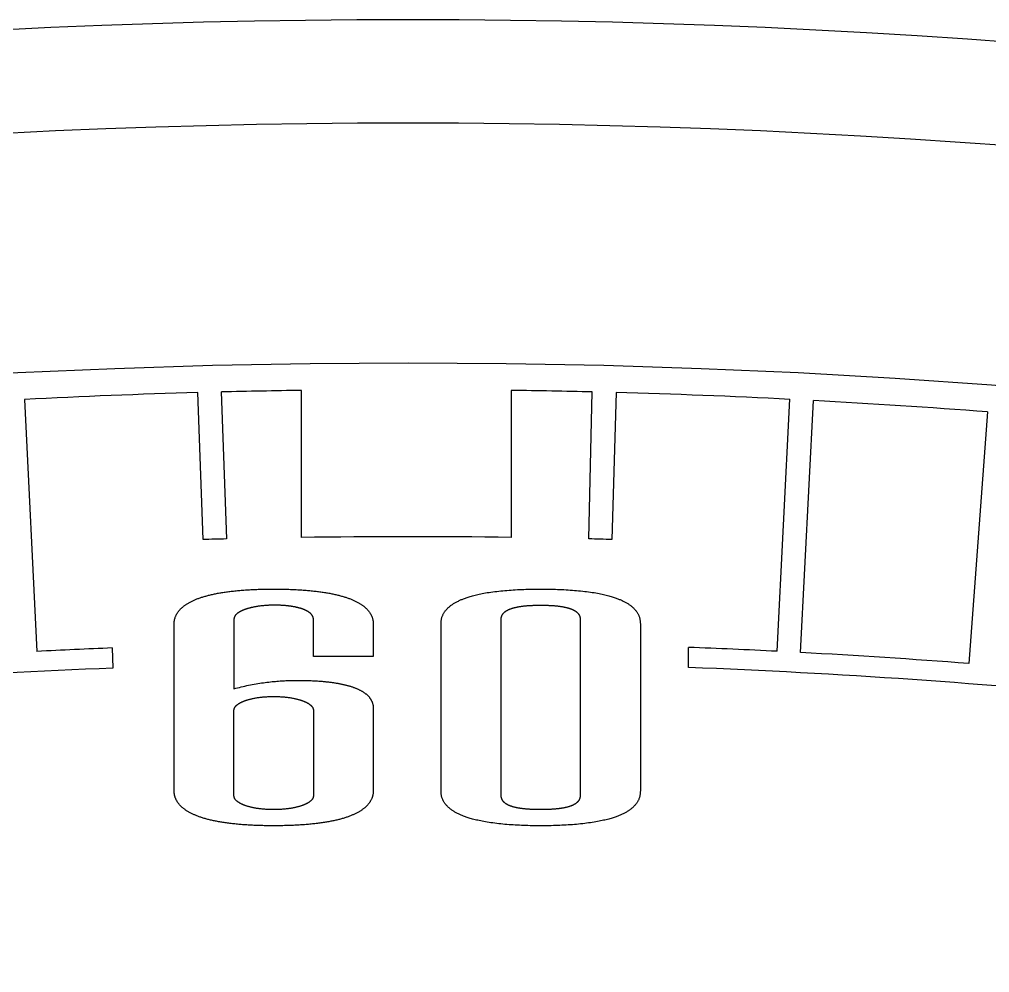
# Model space of a CAD drawing. Extents: x -19.1 to 19.1, y -19.1 to 19.1.
# Drawn here: x -0.939 to 1.405, y 16.846 to 19.15 of the extents above; entities that cross this region are included whole.
import ezdxf

# ---------------------------------------------------------------- set-up
doc = ezdxf.new("R2010")
doc.units = 0
doc.header["$LTSCALE"] = 32.67
doc.layers.add('G_OM_TRIE_D_ESQUISSE__ISO_', color=7, linetype='Continuous')
doc.layers.add('VISIBLE__ISO_', color=7, linetype='Continuous')

msp = doc.modelspace()

# ---------------------------------------------------------------- linework, layer by layer
at = {"layer": 'G_OM_TRIE_D_ESQUISSE__ISO_', "color": 7, "linetype": 'Continuous'}
msp.add_circle((0, 0), 18.9, dxfattribs=at)
at = {"layer": 'VISIBLE__ISO_', "color": 7, "linetype": 'Continuous'}
for p, q in [((-0.4954, 17.8927), (-0.508, 18.2479)), ((-0.4512, 18.2494), (-0.4386, 17.8942)), ((-0.2577, 17.8977), (-0.2577, 18.2532)), ((0.249, 18.2533), (0.249, 17.8979)), ((0.4369, 17.8943), (0.4451, 18.2496)), ((0.5024, 18.2481), (0.4926, 17.8928)), ((-0.9266, 18.2315), (-0.8967, 17.6224)), ((0.8916, 17.6226), (0.9226, 18.2317)), ((0.9484, 17.6197), (0.9796, 18.2287)), ((1.4001, 18.2012), (1.3546, 17.5931)), ((-0.4207, 17.7005), (-0.4207, 17.5322)), ((-0.2288, 17.6101), (-0.2288, 17.7005)), ((-0.5653, 17.2859), (-0.5653, 17.6881)), ((-0.0841, 17.6881), (-0.0841, 17.6101)), ((0.0796, 17.2844), (0.0796, 17.6897)), ((0.2246, 17.2788), (0.2246, 17.6952)), ((0.4162, 17.6952), (0.4162, 17.2788)), ((0.5612, 17.6897), (0.5612, 17.2844)), ((-0.7146, 17.6307), (-0.7136, 17.5821)), ((0.6777, 17.5835), (0.6777, 17.6321)), ((-0.0841, 17.6101), (-0.2288, 17.6101)), ((-0.4207, 17.2733), (-0.4207, 17.48)), ((-0.2288, 17.48), (-0.2288, 17.2733)), ((-0.0841, 17.4847), (-0.0841, 17.2859))]:
    msp.add_line(p, q, dxfattribs=at)
for points in [[(-0.5653, 17.6881), (-0.5653, 17.6893), (-0.5652, 17.6904), (-0.5652, 17.6916), (-0.5651, 17.6928), (-0.565, 17.6939), (-0.5648, 17.6951), (-0.5647, 17.6962), (-0.5645, 17.6974), (-0.5643, 17.6985), (-0.5641, 17.6997), (-0.5638, 17.7008), (-0.5635, 17.7019), (-0.5631, 17.7031), (-0.5628, 17.7042), (-0.5624, 17.7053), (-0.562, 17.7064), (-0.5615, 17.7075), (-0.561, 17.7086), (-0.5605, 17.7097), (-0.56, 17.7108), (-0.5595, 17.7118), (-0.5589, 17.7129), (-0.5583, 17.7139), (-0.5576, 17.715), (-0.557, 17.716), (-0.5563, 17.7171), (-0.5555, 17.7181), (-0.5548, 17.7191), (-0.554, 17.7201), (-0.5532, 17.7211), (-0.5523, 17.7221), (-0.5515, 17.7231), (-0.5506, 17.724), (-0.5496, 17.725), (-0.5487, 17.726), (-0.5477, 17.7269), (-0.5467, 17.7278), (-0.5457, 17.7288), (-0.5446, 17.7297), (-0.5435, 17.7306), (-0.5424, 17.7315), (-0.5412, 17.7324), (-0.54, 17.7333), (-0.5388, 17.7342), (-0.5376, 17.735), (-0.5363, 17.7359), (-0.535, 17.7368), (-0.5337, 17.7376), (-0.5323, 17.7384), (-0.5309, 17.7393), (-0.5295, 17.7401), (-0.528, 17.7409), (-0.5266, 17.7417), (-0.5251, 17.7425), (-0.5235, 17.7432), (-0.5219, 17.744), (-0.5203, 17.7448), (-0.5187, 17.7455), (-0.5171, 17.7463), (-0.5154, 17.747), (-0.5136, 17.7477), (-0.5119, 17.7485), (-0.5101, 17.7492), (-0.5083, 17.7499), (-0.5064, 17.7506), (-0.5046, 17.7512), (-0.5027, 17.7519), (-0.5007, 17.7526), (-0.4988, 17.7532), (-0.4968, 17.7539), (-0.4947, 17.7545), (-0.4927, 17.7551), (-0.4906, 17.7557), (-0.4884, 17.7563), (-0.4863, 17.7569), (-0.4841, 17.7575), (-0.4819, 17.7581), (-0.4796, 17.7586), (-0.4773, 17.7592), (-0.475, 17.7597), (-0.4726, 17.7603), (-0.4702, 17.7608), (-0.4678, 17.7613), (-0.4654, 17.7618), (-0.4629, 17.7623), (-0.4604, 17.7628), (-0.4578, 17.7633), (-0.4552, 17.7637), (-0.4526, 17.7642), (-0.45, 17.7646), (-0.4473, 17.765), (-0.4446, 17.7655), (-0.4418, 17.7659), (-0.439, 17.7663), (-0.4362, 17.7666), (-0.4334, 17.767), (-0.4305, 17.7674), (-0.4276, 17.7677), (-0.4246, 17.7681), (-0.4216, 17.7684), (-0.4186, 17.7687), (-0.4155, 17.7691), (-0.4125, 17.7694), (-0.4093, 17.7696), (-0.4062, 17.7699), (-0.403, 17.7702), (-0.3997, 17.7704), (-0.3965, 17.7707), (-0.3932, 17.7709), (-0.3898, 17.7711), (-0.3865, 17.7713), (-0.3831, 17.7715), (-0.3796, 17.7717), (-0.3761, 17.7719), (-0.3726, 17.772), (-0.3691, 17.7722), (-0.3655, 17.7723), (-0.3619, 17.7725), (-0.3583, 17.7726), (-0.3547, 17.7727), (-0.351, 17.7728), (-0.3473, 17.7728), (-0.3436, 17.7729), (-0.3399, 17.773), (-0.3361, 17.773), (-0.3324, 17.773), (-0.3286, 17.773), (-0.3249, 17.773), (-0.3211, 17.773), (-0.3173, 17.773), (-0.3136, 17.773), (-0.3098, 17.773), (-0.3061, 17.7729), (-0.3024, 17.7728), (-0.2987, 17.7728), (-0.295, 17.7727), (-0.2914, 17.7726), (-0.2877, 17.7725), (-0.2841, 17.7723), (-0.2806, 17.7722), (-0.277, 17.772), (-0.2735, 17.7719), (-0.27, 17.7717), (-0.2666, 17.7715), (-0.2632, 17.7713), (-0.2598, 17.7711), (-0.2565, 17.7709), (-0.2531, 17.7707), (-0.2499, 17.7704), (-0.2466, 17.7702), (-0.2434, 17.7699), (-0.2403, 17.7696), (-0.2371, 17.7694), (-0.234, 17.7691), (-0.231, 17.7687), (-0.228, 17.7684), (-0.225, 17.7681), (-0.222, 17.7677), (-0.2191, 17.7674), (-0.2162, 17.767), (-0.2133, 17.7666), (-0.2105, 17.7663), (-0.2077, 17.7659), (-0.205, 17.7655), (-0.2022, 17.765), (-0.1996, 17.7646), (-0.1969, 17.7642), (-0.1943, 17.7637), (-0.1917, 17.7633), (-0.1891, 17.7628), (-0.1866, 17.7623), (-0.1841, 17.7618), (-0.1817, 17.7613), (-0.1793, 17.7608), (-0.1769, 17.7603), (-0.1745, 17.7597), (-0.1722, 17.7592), (-0.1699, 17.7586), (-0.1676, 17.7581), (-0.1654, 17.7575), (-0.1632, 17.7569), (-0.1611, 17.7563), (-0.1589, 17.7557), (-0.1568, 17.7551), (-0.1548, 17.7545), (-0.1527, 17.7539), (-0.1507, 17.7532), (-0.1487, 17.7526), (-0.1468, 17.7519), (-0.1449, 17.7512), (-0.143, 17.7506), (-0.1412, 17.7499), (-0.1393, 17.7492), (-0.1376, 17.7485), (-0.1358, 17.7477), (-0.1341, 17.747), (-0.1324, 17.7463), (-0.1307, 17.7455), (-0.1291, 17.7448), (-0.1275, 17.744), (-0.1259, 17.7432), (-0.1244, 17.7425), (-0.1229, 17.7417), (-0.1214, 17.7409), (-0.1199, 17.7401), (-0.1185, 17.7393), (-0.1171, 17.7384), (-0.1158, 17.7376), (-0.1144, 17.7368), (-0.1131, 17.7359), (-0.1119, 17.735), (-0.1106, 17.7342), (-0.1094, 17.7333), (-0.1082, 17.7324), (-0.1071, 17.7315), (-0.1059, 17.7306), (-0.1048, 17.7297), (-0.1038, 17.7288), (-0.1027, 17.7278), (-0.1017, 17.7269), (-0.1007, 17.726), (-0.0998, 17.725), (-0.0988, 17.724), (-0.0979, 17.7231), (-0.0971, 17.7221), (-0.0962, 17.7211), (-0.0954, 17.7201), (-0.0946, 17.7191), (-0.0939, 17.7181), (-0.0932, 17.7171), (-0.0925, 17.716), (-0.0918, 17.715), (-0.0912, 17.7139), (-0.0905, 17.7129), (-0.09, 17.7118), (-0.0894, 17.7108), (-0.0889, 17.7097), (-0.0884, 17.7086), (-0.0879, 17.7075), (-0.0874, 17.7064), (-0.087, 17.7053), (-0.0866, 17.7042), (-0.0863, 17.7031), (-0.0859, 17.7019), (-0.0856, 17.7008), (-0.0853, 17.6997), (-0.0851, 17.6985), (-0.0849, 17.6974), (-0.0847, 17.6962), (-0.0846, 17.6951), (-0.0844, 17.6939), (-0.0843, 17.6928), (-0.0843, 17.6916), (-0.0842, 17.6904), (-0.0841, 17.6893), (-0.0841, 17.6881)], [(0.0796, 17.6897), (0.0797, 17.6912), (0.0798, 17.6928), (0.0799, 17.6944), (0.0801, 17.6959), (0.0803, 17.6975), (0.0805, 17.699), (0.0808, 17.7006), (0.0811, 17.7021), (0.0815, 17.7036), (0.0819, 17.7051), (0.0824, 17.7066), (0.083, 17.708), (0.0836, 17.7095), (0.0842, 17.7109), (0.0849, 17.7123), (0.0857, 17.7137), (0.0864, 17.7151), (0.0873, 17.7164), (0.0881, 17.7177), (0.089, 17.719), (0.09, 17.7203), (0.091, 17.7215), (0.092, 17.7228), (0.093, 17.724), (0.0941, 17.7252), (0.0953, 17.7263), (0.0964, 17.7275), (0.0977, 17.7286), (0.0989, 17.7297), (0.1002, 17.7308), (0.1015, 17.7319), (0.1028, 17.733), (0.1042, 17.734), (0.1056, 17.735), (0.1071, 17.736), (0.1086, 17.737), (0.1101, 17.738), (0.1116, 17.7389), (0.1132, 17.7398), (0.1148, 17.7407), (0.1164, 17.7416), (0.1181, 17.7425), (0.1198, 17.7434), (0.1215, 17.7442), (0.1232, 17.7451), (0.125, 17.7459), (0.1268, 17.7467), (0.1286, 17.7475), (0.1305, 17.7482), (0.1324, 17.749), (0.1343, 17.7498), (0.1363, 17.7505), (0.1384, 17.7512), (0.1405, 17.752), (0.1428, 17.7528), (0.1452, 17.7535), (0.1476, 17.7543), (0.1502, 17.7551), (0.153, 17.7559), (0.1558, 17.7567), (0.1588, 17.7575), (0.1619, 17.7583), (0.1651, 17.7591), (0.1685, 17.7599), (0.172, 17.7607), (0.1756, 17.7615), (0.1794, 17.7622), (0.1833, 17.763), (0.1873, 17.7637), (0.1915, 17.7644), (0.1957, 17.7651), (0.2002, 17.7657), (0.2047, 17.7664), (0.2093, 17.767), (0.2141, 17.7676), (0.2189, 17.7681), (0.2238, 17.7686), (0.2288, 17.7691), (0.2338, 17.7696), (0.2388, 17.77), (0.2439, 17.7704), (0.249, 17.7708), (0.254, 17.7711), (0.2591, 17.7714), (0.2642, 17.7717), (0.2693, 17.7719), (0.2744, 17.7722), (0.2795, 17.7724), (0.2846, 17.7725), (0.2897, 17.7727), (0.2949, 17.7728), (0.3, 17.7729), (0.3051, 17.7729), (0.3102, 17.773), (0.3153, 17.773), (0.3204, 17.773), (0.3255, 17.773), (0.3306, 17.773), (0.3357, 17.7729), (0.3408, 17.7729), (0.3459, 17.7728), (0.351, 17.7727), (0.3561, 17.7725), (0.3612, 17.7724), (0.3663, 17.7722), (0.3715, 17.7719), (0.3766, 17.7717), (0.3816, 17.7714), (0.3867, 17.7711), (0.3918, 17.7708), (0.3969, 17.7704), (0.4019, 17.77), (0.407, 17.7696), (0.412, 17.7691), (0.4169, 17.7686), (0.4219, 17.7681), (0.4267, 17.7676), (0.4314, 17.767), (0.4361, 17.7664), (0.4406, 17.7657), (0.445, 17.7651), (0.4493, 17.7644), (0.4535, 17.7637), (0.4575, 17.763), (0.4614, 17.7622), (0.4651, 17.7615), (0.4688, 17.7607), (0.4723, 17.7599), (0.4756, 17.7591), (0.4789, 17.7583), (0.482, 17.7575), (0.485, 17.7567), (0.4878, 17.7559), (0.4905, 17.7551), (0.4931, 17.7543), (0.4956, 17.7535), (0.498, 17.7528), (0.5002, 17.752), (0.5024, 17.7512), (0.5045, 17.7505), (0.5065, 17.7498), (0.5084, 17.749), (0.5103, 17.7482), (0.5122, 17.7475), (0.514, 17.7467), (0.5158, 17.7459), (0.5176, 17.7451), (0.5193, 17.7442), (0.521, 17.7434), (0.5227, 17.7425), (0.5244, 17.7416), (0.526, 17.7407), (0.5276, 17.7398), (0.5292, 17.7389), (0.5307, 17.738), (0.5322, 17.737), (0.5337, 17.736), (0.5351, 17.735), (0.5366, 17.734), (0.5379, 17.733), (0.5393, 17.7319), (0.5406, 17.7308), (0.5419, 17.7297), (0.5431, 17.7286), (0.5443, 17.7275), (0.5455, 17.7263), (0.5466, 17.7252), (0.5477, 17.724), (0.5488, 17.7228), (0.5498, 17.7215), (0.5508, 17.7203), (0.5517, 17.719), (0.5526, 17.7177), (0.5535, 17.7164), (0.5543, 17.7151), (0.5551, 17.7137), (0.5559, 17.7123), (0.5566, 17.7109), (0.5572, 17.7095), (0.5578, 17.708), (0.5584, 17.7066), (0.5589, 17.7051), (0.5593, 17.7036), (0.5597, 17.7021), (0.56, 17.7006), (0.5603, 17.699), (0.5605, 17.6975), (0.5607, 17.6959), (0.5608, 17.6944), (0.561, 17.6928), (0.5611, 17.6912), (0.5612, 17.6897)], [(-0.2288, 17.7005), (-0.2288, 17.701), (-0.2288, 17.7014), (-0.2289, 17.7018), (-0.2289, 17.7023), (-0.229, 17.7027), (-0.229, 17.7032), (-0.2291, 17.7036), (-0.2292, 17.704), (-0.2293, 17.7045), (-0.2294, 17.7049), (-0.2295, 17.7053), (-0.2297, 17.7058), (-0.2299, 17.7062), (-0.23, 17.7066), (-0.2302, 17.707), (-0.2304, 17.7075), (-0.2307, 17.7079), (-0.2309, 17.7083), (-0.2311, 17.7087), (-0.2314, 17.7091), (-0.2316, 17.7095), (-0.2319, 17.7099), (-0.2322, 17.7103), (-0.2325, 17.7107), (-0.2328, 17.7111), (-0.2331, 17.7115), (-0.2335, 17.7119), (-0.2338, 17.7123), (-0.2342, 17.7127), (-0.2345, 17.7131), (-0.2349, 17.7135), (-0.2353, 17.7138), (-0.2357, 17.7142), (-0.2361, 17.7146), (-0.2366, 17.715), (-0.237, 17.7153), (-0.2375, 17.7157), (-0.2379, 17.7161), (-0.2384, 17.7164), (-0.2389, 17.7168), (-0.2394, 17.7171), (-0.2399, 17.7175), (-0.2404, 17.7178), (-0.241, 17.7182), (-0.2415, 17.7185), (-0.2421, 17.7189), (-0.2426, 17.7192), (-0.2432, 17.7195), (-0.2438, 17.7199), (-0.2444, 17.7202), (-0.245, 17.7205), (-0.2456, 17.7208), (-0.2462, 17.7212), (-0.2469, 17.7215), (-0.2475, 17.7218), (-0.2482, 17.7221), (-0.2489, 17.7224), (-0.2496, 17.7227), (-0.2503, 17.723), (-0.251, 17.7233), (-0.2517, 17.7236), (-0.2524, 17.7239), (-0.2532, 17.7242), (-0.2539, 17.7245), (-0.2547, 17.7247), (-0.2554, 17.725), (-0.2562, 17.7253), (-0.257, 17.7256), (-0.2578, 17.7258), (-0.2586, 17.7261), (-0.2595, 17.7263), (-0.2603, 17.7266), (-0.2611, 17.7268), (-0.262, 17.7271), (-0.2629, 17.7273), (-0.2637, 17.7276), (-0.2646, 17.7278), (-0.2655, 17.728), (-0.2664, 17.7283), (-0.2674, 17.7285), (-0.2683, 17.7287), (-0.2692, 17.7289), (-0.2702, 17.7292), (-0.2711, 17.7294), (-0.2721, 17.7296), (-0.2731, 17.7298), (-0.2741, 17.73), (-0.2751, 17.7302), (-0.2761, 17.7303), (-0.2771, 17.7305), (-0.2781, 17.7307), (-0.2792, 17.7309), (-0.2802, 17.7311), (-0.2813, 17.7312), (-0.2823, 17.7314), (-0.2834, 17.7315), (-0.2845, 17.7317), (-0.2856, 17.7318), (-0.2867, 17.732), (-0.2878, 17.7321), (-0.2889, 17.7323), (-0.2901, 17.7324), (-0.2912, 17.7325), (-0.2924, 17.7326), (-0.2935, 17.7328), (-0.2947, 17.7329), (-0.2959, 17.733), (-0.2971, 17.7331), (-0.2983, 17.7332), (-0.2995, 17.7333), (-0.3007, 17.7334), (-0.3019, 17.7335), (-0.3031, 17.7335), (-0.3044, 17.7336), (-0.3057, 17.7337), (-0.307, 17.7337), (-0.3083, 17.7338), (-0.3097, 17.7339), (-0.3111, 17.7339), (-0.3125, 17.734), (-0.3141, 17.734), (-0.3156, 17.734), (-0.3173, 17.7341), (-0.3189, 17.7341), (-0.3207, 17.7341), (-0.3225, 17.7341), (-0.3243, 17.7341), (-0.3262, 17.7341), (-0.3281, 17.7341), (-0.33, 17.734), (-0.332, 17.734), (-0.3341, 17.7339), (-0.3362, 17.7338), (-0.3383, 17.7337), (-0.3405, 17.7336), (-0.3426, 17.7335), (-0.3449, 17.7333), (-0.3471, 17.7331), (-0.3493, 17.7329), (-0.3516, 17.7327), (-0.3538, 17.7325), (-0.356, 17.7322), (-0.3581, 17.732), (-0.3602, 17.7317), (-0.3622, 17.7314), (-0.3642, 17.7311), (-0.3661, 17.7308), (-0.3679, 17.7305), (-0.3697, 17.7302), (-0.3714, 17.7299), (-0.373, 17.7296), (-0.3746, 17.7292), (-0.3761, 17.7289), (-0.3775, 17.7286), (-0.3789, 17.7283), (-0.3802, 17.7279), (-0.3815, 17.7276), (-0.3827, 17.7273), (-0.3839, 17.727), (-0.385, 17.7267), (-0.386, 17.7264), (-0.3871, 17.7261), (-0.388, 17.7258), (-0.3889, 17.7256), (-0.3898, 17.7253), (-0.3907, 17.725), (-0.3915, 17.7247), (-0.3924, 17.7244), (-0.3932, 17.7242), (-0.394, 17.7239), (-0.3948, 17.7236), (-0.3956, 17.7233), (-0.3963, 17.723), (-0.3971, 17.7227), (-0.3979, 17.7224), (-0.3986, 17.7221), (-0.3993, 17.7218), (-0.4, 17.7215), (-0.4008, 17.7212), (-0.4015, 17.7208), (-0.4021, 17.7205), (-0.4028, 17.7202), (-0.4035, 17.7199), (-0.4041, 17.7195), (-0.4048, 17.7192), (-0.4054, 17.7189), (-0.406, 17.7185), (-0.4066, 17.7182), (-0.4072, 17.7178), (-0.4078, 17.7175), (-0.4084, 17.7171), (-0.409, 17.7168), (-0.4095, 17.7164), (-0.41, 17.7161), (-0.4106, 17.7157), (-0.4111, 17.7153), (-0.4116, 17.715), (-0.4121, 17.7146), (-0.4125, 17.7142), (-0.413, 17.7139), (-0.4135, 17.7135), (-0.4139, 17.7131), (-0.4143, 17.7127), (-0.4147, 17.7123), (-0.4151, 17.7119), (-0.4155, 17.7116), (-0.4159, 17.7112), (-0.4163, 17.7108), (-0.4166, 17.7104), (-0.4169, 17.71), (-0.4173, 17.7096), (-0.4176, 17.7092), (-0.4179, 17.7087), (-0.4181, 17.7083), (-0.4184, 17.7079), (-0.4187, 17.7075), (-0.4189, 17.7071), (-0.4191, 17.7067), (-0.4193, 17.7062), (-0.4195, 17.7058), (-0.4197, 17.7054), (-0.4199, 17.7049), (-0.42, 17.7045), (-0.4201, 17.7041), (-0.4203, 17.7036), (-0.4203, 17.7032), (-0.4204, 17.7027), (-0.4205, 17.7023), (-0.4205, 17.7019), (-0.4206, 17.7014), (-0.4206, 17.701), (-0.4207, 17.7005)], [(0.2246, 17.6952), (0.2246, 17.6959), (0.2246, 17.6967), (0.2246, 17.6974), (0.2246, 17.6981), (0.2247, 17.6989), (0.2247, 17.6996), (0.2247, 17.7003), (0.2248, 17.701), (0.2249, 17.7017), (0.225, 17.7024), (0.2251, 17.703), (0.2252, 17.7037), (0.2253, 17.7043), (0.2254, 17.7049), (0.2256, 17.7055), (0.2258, 17.7061), (0.226, 17.7067), (0.2262, 17.7073), (0.2264, 17.7078), (0.2266, 17.7084), (0.2268, 17.7089), (0.2271, 17.7094), (0.2273, 17.7099), (0.2275, 17.7104), (0.2278, 17.7108), (0.2281, 17.7113), (0.2283, 17.7117), (0.2286, 17.7122), (0.2289, 17.7126), (0.2292, 17.713), (0.2295, 17.7134), (0.2298, 17.7138), (0.2301, 17.7142), (0.2305, 17.7146), (0.2309, 17.715), (0.2312, 17.7154), (0.2316, 17.7158), (0.232, 17.7162), (0.2324, 17.7166), (0.2329, 17.717), (0.2333, 17.7174), (0.2338, 17.7178), (0.2343, 17.7182), (0.2348, 17.7186), (0.2353, 17.719), (0.2358, 17.7194), (0.2364, 17.7197), (0.2369, 17.7201), (0.2375, 17.7205), (0.2381, 17.7209), (0.2387, 17.7212), (0.2394, 17.7216), (0.24, 17.7219), (0.2407, 17.7223), (0.2414, 17.7227), (0.2421, 17.723), (0.2429, 17.7234), (0.2436, 17.7237), (0.2444, 17.724), (0.2452, 17.7244), (0.246, 17.7247), (0.2468, 17.725), (0.2477, 17.7254), (0.2486, 17.7257), (0.2495, 17.726), (0.2504, 17.7263), (0.2513, 17.7266), (0.2523, 17.7269), (0.2533, 17.7272), (0.2543, 17.7275), (0.2554, 17.7278), (0.2564, 17.7281), (0.2575, 17.7283), (0.2586, 17.7286), (0.2597, 17.7289), (0.2609, 17.7291), (0.2621, 17.7294), (0.2633, 17.7297), (0.2645, 17.7299), (0.2658, 17.7301), (0.2671, 17.7304), (0.2684, 17.7306), (0.2697, 17.7308), (0.2711, 17.731), (0.2725, 17.7312), (0.2739, 17.7314), (0.2754, 17.7316), (0.2769, 17.7318), (0.2784, 17.732), (0.2799, 17.7322), (0.2815, 17.7323), (0.2831, 17.7325), (0.2847, 17.7327), (0.2863, 17.7328), (0.288, 17.733), (0.2897, 17.7331), (0.2915, 17.7332), (0.2933, 17.7333), (0.2951, 17.7334), (0.2969, 17.7335), (0.2987, 17.7336), (0.3006, 17.7337), (0.3025, 17.7338), (0.3044, 17.7339), (0.3064, 17.7339), (0.3084, 17.734), (0.3103, 17.734), (0.3123, 17.7341), (0.3143, 17.7341), (0.3164, 17.7341), (0.3184, 17.7341), (0.3204, 17.7341), (0.3224, 17.7341), (0.3244, 17.7341), (0.3264, 17.7341), (0.3284, 17.7341), (0.3304, 17.734), (0.3324, 17.734), (0.3344, 17.7339), (0.3363, 17.7339), (0.3383, 17.7338), (0.3402, 17.7337), (0.342, 17.7336), (0.3439, 17.7335), (0.3457, 17.7334), (0.3475, 17.7333), (0.3493, 17.7332), (0.351, 17.7331), (0.3528, 17.733), (0.3544, 17.7328), (0.3561, 17.7327), (0.3577, 17.7325), (0.3593, 17.7323), (0.3609, 17.7322), (0.3624, 17.732), (0.3639, 17.7318), (0.3654, 17.7316), (0.3669, 17.7314), (0.3683, 17.7312), (0.3697, 17.731), (0.371, 17.7308), (0.3724, 17.7306), (0.3737, 17.7304), (0.375, 17.7301), (0.3762, 17.7299), (0.3775, 17.7297), (0.3787, 17.7294), (0.3799, 17.7291), (0.381, 17.7289), (0.3822, 17.7286), (0.3833, 17.7283), (0.3844, 17.7281), (0.3854, 17.7278), (0.3865, 17.7275), (0.3875, 17.7272), (0.3885, 17.7269), (0.3894, 17.7266), (0.3904, 17.7263), (0.3913, 17.726), (0.3922, 17.7257), (0.3931, 17.7254), (0.3939, 17.725), (0.3948, 17.7247), (0.3956, 17.7244), (0.3964, 17.724), (0.3972, 17.7237), (0.3979, 17.7234), (0.3987, 17.723), (0.3994, 17.7227), (0.4001, 17.7223), (0.4007, 17.7219), (0.4014, 17.7216), (0.402, 17.7212), (0.4027, 17.7209), (0.4033, 17.7205), (0.4038, 17.7201), (0.4044, 17.7197), (0.405, 17.7194), (0.4055, 17.719), (0.406, 17.7186), (0.4065, 17.7182), (0.407, 17.7178), (0.4074, 17.7174), (0.4079, 17.717), (0.4083, 17.7166), (0.4088, 17.7162), (0.4092, 17.7158), (0.4095, 17.7154), (0.4099, 17.715), (0.4103, 17.7146), (0.4106, 17.7142), (0.411, 17.7138), (0.4113, 17.7134), (0.4116, 17.713), (0.4119, 17.7126), (0.4122, 17.7122), (0.4124, 17.7117), (0.4127, 17.7113), (0.413, 17.7108), (0.4132, 17.7104), (0.4135, 17.7099), (0.4137, 17.7094), (0.414, 17.7089), (0.4142, 17.7084), (0.4144, 17.7078), (0.4146, 17.7073), (0.4148, 17.7067), (0.415, 17.7061), (0.4152, 17.7055), (0.4153, 17.7049), (0.4155, 17.7043), (0.4156, 17.7037), (0.4157, 17.703), (0.4158, 17.7024), (0.4159, 17.7017), (0.416, 17.701), (0.416, 17.7003), (0.4161, 17.6996), (0.4161, 17.6989), (0.4161, 17.6981), (0.4161, 17.6974), (0.4162, 17.6967), (0.4162, 17.6959), (0.4162, 17.6952)], [(-0.4207, 17.5322), (-0.4163, 17.5333), (-0.4119, 17.5344), (-0.4075, 17.5355), (-0.4032, 17.5365), (-0.3987, 17.5375), (-0.3943, 17.5386), (-0.3899, 17.5396), (-0.3854, 17.5405), (-0.3809, 17.5414), (-0.3764, 17.5423), (-0.3718, 17.5432), (-0.3673, 17.544), (-0.3628, 17.5447), (-0.3583, 17.5454), (-0.3538, 17.5461), (-0.3494, 17.5468), (-0.3451, 17.5473), (-0.3409, 17.5479), (-0.3367, 17.5484), (-0.3326, 17.5489), (-0.3285, 17.5493), (-0.3245, 17.5497), (-0.3206, 17.55), (-0.3168, 17.5503), (-0.3131, 17.5506), (-0.3094, 17.5509), (-0.3058, 17.5511), (-0.3022, 17.5513), (-0.2987, 17.5515), (-0.2952, 17.5517), (-0.2917, 17.5518), (-0.2882, 17.552), (-0.2848, 17.5521), (-0.2813, 17.5522), (-0.2779, 17.5523), (-0.2744, 17.5523), (-0.271, 17.5524), (-0.2676, 17.5524), (-0.2642, 17.5524), (-0.2608, 17.5524), (-0.2574, 17.5524), (-0.254, 17.5523), (-0.2507, 17.5523), (-0.2473, 17.5522), (-0.244, 17.5521), (-0.2407, 17.552), (-0.2375, 17.5519), (-0.2342, 17.5518), (-0.231, 17.5516), (-0.2278, 17.5515), (-0.2247, 17.5513), (-0.2217, 17.5511), (-0.2187, 17.5509), (-0.2158, 17.5507), (-0.213, 17.5505), (-0.2103, 17.5503), (-0.2077, 17.5501), (-0.2052, 17.5499), (-0.2029, 17.5497), (-0.2006, 17.5495), (-0.1984, 17.5492), (-0.1962, 17.549), (-0.1941, 17.5488), (-0.192, 17.5485), (-0.1899, 17.5483), (-0.1878, 17.548), (-0.1858, 17.5478), (-0.1838, 17.5475), (-0.1818, 17.5472), (-0.1798, 17.5469), (-0.1778, 17.5466), (-0.1759, 17.5463), (-0.1739, 17.546), (-0.172, 17.5457), (-0.1701, 17.5454), (-0.1682, 17.545), (-0.1664, 17.5447), (-0.1645, 17.5443), (-0.1627, 17.544), (-0.1609, 17.5436), (-0.1591, 17.5432), (-0.1573, 17.5428), (-0.1555, 17.5424), (-0.1538, 17.542), (-0.1521, 17.5416), (-0.1504, 17.5412), (-0.1487, 17.5408), (-0.1471, 17.5403), (-0.1454, 17.5399), (-0.1438, 17.5394), (-0.1422, 17.539), (-0.1406, 17.5385), (-0.139, 17.538), (-0.1375, 17.5375), (-0.136, 17.537), (-0.1345, 17.5365), (-0.133, 17.536), (-0.1315, 17.5355), (-0.1301, 17.535), (-0.1286, 17.5344), (-0.1272, 17.5339), (-0.1259, 17.5333), (-0.1245, 17.5327), (-0.1231, 17.5322), (-0.1218, 17.5316), (-0.1205, 17.531), (-0.1192, 17.5304), (-0.118, 17.5298), (-0.1167, 17.5291), (-0.1155, 17.5285), (-0.1143, 17.5279), (-0.1132, 17.5272), (-0.112, 17.5266), (-0.1109, 17.5259), (-0.1098, 17.5252), (-0.1087, 17.5245), (-0.1076, 17.5238), (-0.1065, 17.5231), (-0.1055, 17.5224), (-0.1045, 17.5217), (-0.1035, 17.521), (-0.1026, 17.5202), (-0.1016, 17.5195), (-0.1007, 17.5187), (-0.0998, 17.5179), (-0.099, 17.5171), (-0.0981, 17.5163), (-0.0973, 17.5155), (-0.0965, 17.5147), (-0.0957, 17.5139), (-0.095, 17.5131), (-0.0942, 17.5122), (-0.0935, 17.5114), (-0.0929, 17.5105), (-0.0922, 17.5096), (-0.0916, 17.5087), (-0.091, 17.5078), (-0.0904, 17.5069), (-0.0898, 17.506), (-0.0893, 17.5051), (-0.0888, 17.5041), (-0.0883, 17.5032), (-0.0878, 17.5022), (-0.0874, 17.5013), (-0.087, 17.5003), (-0.0866, 17.4993), (-0.0862, 17.4983), (-0.0859, 17.4973), (-0.0856, 17.4963), (-0.0853, 17.4952), (-0.0851, 17.4942), (-0.0849, 17.4932), (-0.0847, 17.4921), (-0.0846, 17.4911), (-0.0844, 17.49), (-0.0843, 17.489), (-0.0843, 17.4879), (-0.0842, 17.4868), (-0.0841, 17.4858), (-0.0841, 17.4847)], [(-0.4207, 17.48), (-0.4206, 17.4805), (-0.4206, 17.4809), (-0.4205, 17.4814), (-0.4205, 17.4818), (-0.4204, 17.4822), (-0.4203, 17.4827), (-0.4203, 17.4831), (-0.4201, 17.4836), (-0.42, 17.484), (-0.4199, 17.4844), (-0.4197, 17.4848), (-0.4195, 17.4853), (-0.4193, 17.4857), (-0.4191, 17.4861), (-0.4189, 17.4865), (-0.4187, 17.487), (-0.4184, 17.4874), (-0.4181, 17.4878), (-0.4179, 17.4882), (-0.4176, 17.4886), (-0.4173, 17.489), (-0.4169, 17.4894), (-0.4166, 17.4898), (-0.4163, 17.4902), (-0.4159, 17.4906), (-0.4155, 17.491), (-0.4152, 17.4914), (-0.4148, 17.4918), (-0.4144, 17.4921), (-0.4139, 17.4925), (-0.4135, 17.4929), (-0.413, 17.4933), (-0.4126, 17.4936), (-0.4121, 17.494), (-0.4116, 17.4944), (-0.4111, 17.4947), (-0.4106, 17.4951), (-0.4101, 17.4955), (-0.4096, 17.4958), (-0.409, 17.4962), (-0.4085, 17.4965), (-0.4079, 17.4969), (-0.4073, 17.4972), (-0.4067, 17.4976), (-0.4061, 17.4979), (-0.4055, 17.4982), (-0.4049, 17.4986), (-0.4043, 17.4989), (-0.4036, 17.4992), (-0.403, 17.4996), (-0.4023, 17.4999), (-0.4016, 17.5002), (-0.4008, 17.5006), (-0.4001, 17.5009), (-0.3993, 17.5013), (-0.3984, 17.5016), (-0.3975, 17.502), (-0.3966, 17.5024), (-0.3956, 17.5027), (-0.3945, 17.5031), (-0.3934, 17.5035), (-0.3923, 17.5039), (-0.3911, 17.5044), (-0.3898, 17.5048), (-0.3885, 17.5052), (-0.3871, 17.5056), (-0.3857, 17.506), (-0.3842, 17.5064), (-0.3826, 17.5069), (-0.381, 17.5073), (-0.3793, 17.5077), (-0.3776, 17.5081), (-0.3758, 17.5085), (-0.3739, 17.5089), (-0.372, 17.5093), (-0.37, 17.5096), (-0.368, 17.51), (-0.3659, 17.5103), (-0.3638, 17.5107), (-0.3617, 17.511), (-0.3596, 17.5113), (-0.3574, 17.5115), (-0.3552, 17.5118), (-0.3529, 17.512), (-0.3507, 17.5123), (-0.3484, 17.5125), (-0.3461, 17.5127), (-0.3438, 17.5128), (-0.3415, 17.513), (-0.3391, 17.5131), (-0.3368, 17.5132), (-0.3344, 17.5133), (-0.332, 17.5134), (-0.3296, 17.5134), (-0.3272, 17.5134), (-0.3248, 17.5135), (-0.3224, 17.5134), (-0.32, 17.5134), (-0.3177, 17.5134), (-0.3153, 17.5133), (-0.3129, 17.5132), (-0.3105, 17.5131), (-0.3082, 17.513), (-0.3058, 17.5128), (-0.3035, 17.5127), (-0.3012, 17.5125), (-0.2989, 17.5123), (-0.2967, 17.512), (-0.2944, 17.5118), (-0.2922, 17.5115), (-0.29, 17.5113), (-0.2879, 17.511), (-0.2857, 17.5107), (-0.2836, 17.5103), (-0.2816, 17.51), (-0.2795, 17.5096), (-0.2776, 17.5093), (-0.2756, 17.5089), (-0.2738, 17.5085), (-0.2719, 17.5081), (-0.2702, 17.5077), (-0.2685, 17.5073), (-0.2669, 17.5069), (-0.2653, 17.5064), (-0.2638, 17.506), (-0.2624, 17.5056), (-0.261, 17.5052), (-0.2597, 17.5048), (-0.2584, 17.5044), (-0.2572, 17.5039), (-0.256, 17.5035), (-0.2549, 17.5031), (-0.2539, 17.5027), (-0.2529, 17.5024), (-0.2519, 17.502), (-0.251, 17.5016), (-0.2502, 17.5013), (-0.2494, 17.5009), (-0.2486, 17.5006), (-0.2479, 17.5002), (-0.2472, 17.4999), (-0.2465, 17.4996), (-0.2458, 17.4992), (-0.2452, 17.4989), (-0.2445, 17.4986), (-0.2439, 17.4982), (-0.2433, 17.4979), (-0.2427, 17.4976), (-0.2421, 17.4972), (-0.2415, 17.4969), (-0.2409, 17.4965), (-0.2404, 17.4962), (-0.2398, 17.4958), (-0.2393, 17.4955), (-0.2388, 17.4951), (-0.2383, 17.4947), (-0.2378, 17.4944), (-0.2373, 17.494), (-0.2368, 17.4936), (-0.2364, 17.4933), (-0.2359, 17.4929), (-0.2355, 17.4925), (-0.2351, 17.4921), (-0.2347, 17.4918), (-0.2343, 17.4914), (-0.2339, 17.491), (-0.2335, 17.4906), (-0.2331, 17.4902), (-0.2328, 17.4898), (-0.2325, 17.4894), (-0.2322, 17.489), (-0.2318, 17.4886), (-0.2316, 17.4882), (-0.2313, 17.4878), (-0.231, 17.4874), (-0.2308, 17.487), (-0.2305, 17.4865), (-0.2303, 17.4861), (-0.2301, 17.4857), (-0.2299, 17.4853), (-0.2297, 17.4848), (-0.2295, 17.4844), (-0.2294, 17.484), (-0.2293, 17.4836), (-0.2292, 17.4831), (-0.2291, 17.4827), (-0.229, 17.4822), (-0.2289, 17.4818), (-0.2289, 17.4814), (-0.2288, 17.4809), (-0.2288, 17.4805), (-0.2288, 17.48)], [(-0.0841, 17.2859), (-0.0841, 17.2847), (-0.0842, 17.2836), (-0.0843, 17.2824), (-0.0843, 17.2812), (-0.0844, 17.2801), (-0.0846, 17.2789), (-0.0847, 17.2778), (-0.0849, 17.2766), (-0.0851, 17.2755), (-0.0853, 17.2743), (-0.0856, 17.2732), (-0.0859, 17.2721), (-0.0863, 17.271), (-0.0866, 17.2698), (-0.087, 17.2687), (-0.0874, 17.2676), (-0.0879, 17.2665), (-0.0884, 17.2654), (-0.0889, 17.2643), (-0.0894, 17.2633), (-0.09, 17.2622), (-0.0905, 17.2611), (-0.0912, 17.2601), (-0.0918, 17.259), (-0.0925, 17.258), (-0.0932, 17.257), (-0.0939, 17.2559), (-0.0946, 17.2549), (-0.0954, 17.2539), (-0.0962, 17.2529), (-0.0971, 17.2519), (-0.0979, 17.251), (-0.0988, 17.25), (-0.0998, 17.249), (-0.1007, 17.2481), (-0.1017, 17.2471), (-0.1027, 17.2462), (-0.1038, 17.2453), (-0.1048, 17.2443), (-0.1059, 17.2434), (-0.1071, 17.2425), (-0.1082, 17.2416), (-0.1094, 17.2407), (-0.1106, 17.2399), (-0.1119, 17.239), (-0.1131, 17.2381), (-0.1144, 17.2373), (-0.1158, 17.2364), (-0.1171, 17.2356), (-0.1185, 17.2348), (-0.1199, 17.234), (-0.1214, 17.2331), (-0.1229, 17.2323), (-0.1244, 17.2316), (-0.1259, 17.2308), (-0.1275, 17.23), (-0.1291, 17.2292), (-0.1307, 17.2285), (-0.1324, 17.2277), (-0.1341, 17.227), (-0.1358, 17.2263), (-0.1376, 17.2256), (-0.1393, 17.2249), (-0.1412, 17.2242), (-0.143, 17.2235), (-0.1449, 17.2228), (-0.1468, 17.2221), (-0.1487, 17.2215), (-0.1507, 17.2208), (-0.1527, 17.2202), (-0.1548, 17.2195), (-0.1568, 17.2189), (-0.1589, 17.2183), (-0.1611, 17.2177), (-0.1632, 17.2171), (-0.1654, 17.2165), (-0.1676, 17.2159), (-0.1699, 17.2154), (-0.1722, 17.2148), (-0.1745, 17.2143), (-0.1769, 17.2138), (-0.1793, 17.2132), (-0.1817, 17.2127), (-0.1841, 17.2122), (-0.1866, 17.2117), (-0.1891, 17.2112), (-0.1917, 17.2108), (-0.1943, 17.2103), (-0.1969, 17.2099), (-0.1996, 17.2094), (-0.2022, 17.209), (-0.205, 17.2086), (-0.2077, 17.2082), (-0.2105, 17.2078), (-0.2133, 17.2074), (-0.2162, 17.207), (-0.2191, 17.2066), (-0.222, 17.2063), (-0.225, 17.2059), (-0.228, 17.2056), (-0.231, 17.2053), (-0.234, 17.205), (-0.2371, 17.2047), (-0.2403, 17.2044), (-0.2434, 17.2041), (-0.2466, 17.2038), (-0.2499, 17.2036), (-0.2531, 17.2033), (-0.2565, 17.2031), (-0.2598, 17.2029), (-0.2632, 17.2027), (-0.2666, 17.2025), (-0.27, 17.2023), (-0.2735, 17.2021), (-0.277, 17.202), (-0.2806, 17.2018), (-0.2841, 17.2017), (-0.2877, 17.2016), (-0.2914, 17.2015), (-0.295, 17.2014), (-0.2987, 17.2013), (-0.3024, 17.2012), (-0.3061, 17.2011), (-0.3098, 17.2011), (-0.3136, 17.201), (-0.3173, 17.201), (-0.3211, 17.201), (-0.3249, 17.201), (-0.3286, 17.201), (-0.3324, 17.201), (-0.3361, 17.201), (-0.3399, 17.2011), (-0.3436, 17.2011), (-0.3473, 17.2012), (-0.351, 17.2013), (-0.3547, 17.2014), (-0.3583, 17.2015), (-0.3619, 17.2016), (-0.3655, 17.2017), (-0.3691, 17.2018), (-0.3726, 17.202), (-0.3761, 17.2021), (-0.3796, 17.2023), (-0.3831, 17.2025), (-0.3865, 17.2027), (-0.3898, 17.2029), (-0.3932, 17.2031), (-0.3965, 17.2033), (-0.3997, 17.2036), (-0.403, 17.2038), (-0.4062, 17.2041), (-0.4093, 17.2044), (-0.4125, 17.2047), (-0.4155, 17.205), (-0.4186, 17.2053), (-0.4216, 17.2056), (-0.4246, 17.2059), (-0.4276, 17.2063), (-0.4305, 17.2066), (-0.4334, 17.207), (-0.4362, 17.2074), (-0.439, 17.2078), (-0.4418, 17.2082), (-0.4446, 17.2086), (-0.4473, 17.209), (-0.45, 17.2094), (-0.4526, 17.2099), (-0.4552, 17.2103), (-0.4578, 17.2108), (-0.4604, 17.2112), (-0.4629, 17.2117), (-0.4654, 17.2122), (-0.4678, 17.2127), (-0.4702, 17.2132), (-0.4726, 17.2138), (-0.475, 17.2143), (-0.4773, 17.2148), (-0.4796, 17.2154), (-0.4819, 17.2159), (-0.4841, 17.2165), (-0.4863, 17.2171), (-0.4884, 17.2177), (-0.4906, 17.2183), (-0.4927, 17.2189), (-0.4947, 17.2195), (-0.4968, 17.2202), (-0.4988, 17.2208), (-0.5007, 17.2215), (-0.5027, 17.2221), (-0.5046, 17.2228), (-0.5064, 17.2235), (-0.5083, 17.2242), (-0.5101, 17.2249), (-0.5119, 17.2256), (-0.5136, 17.2263), (-0.5154, 17.227), (-0.5171, 17.2277), (-0.5187, 17.2285), (-0.5203, 17.2292), (-0.5219, 17.23), (-0.5235, 17.2308), (-0.5251, 17.2316), (-0.5266, 17.2323), (-0.528, 17.2331), (-0.5295, 17.234), (-0.5309, 17.2348), (-0.5323, 17.2356), (-0.5337, 17.2364), (-0.535, 17.2373), (-0.5363, 17.2381), (-0.5376, 17.239), (-0.5388, 17.2399), (-0.54, 17.2407), (-0.5412, 17.2416), (-0.5424, 17.2425), (-0.5435, 17.2434), (-0.5446, 17.2443), (-0.5457, 17.2453), (-0.5467, 17.2462), (-0.5477, 17.2471), (-0.5487, 17.2481), (-0.5496, 17.249), (-0.5506, 17.25), (-0.5515, 17.251), (-0.5523, 17.2519), (-0.5532, 17.2529), (-0.554, 17.2539), (-0.5548, 17.2549), (-0.5555, 17.2559), (-0.5563, 17.257), (-0.557, 17.258), (-0.5576, 17.259), (-0.5583, 17.2601), (-0.5589, 17.2611), (-0.5595, 17.2622), (-0.56, 17.2633), (-0.5605, 17.2643), (-0.561, 17.2654), (-0.5615, 17.2665), (-0.562, 17.2676), (-0.5624, 17.2687), (-0.5628, 17.2698), (-0.5631, 17.271), (-0.5635, 17.2721), (-0.5638, 17.2732), (-0.5641, 17.2743), (-0.5643, 17.2755), (-0.5645, 17.2766), (-0.5647, 17.2778), (-0.5648, 17.2789), (-0.565, 17.2801), (-0.5651, 17.2812), (-0.5652, 17.2824), (-0.5652, 17.2836), (-0.5653, 17.2847), (-0.5653, 17.2859)], [(0.5612, 17.2844), (0.5611, 17.2828), (0.561, 17.2812), (0.5608, 17.2796), (0.5607, 17.2781), (0.5605, 17.2765), (0.5603, 17.275), (0.56, 17.2734), (0.5597, 17.2719), (0.5593, 17.2704), (0.5589, 17.2689), (0.5584, 17.2674), (0.5578, 17.266), (0.5572, 17.2645), (0.5566, 17.2631), (0.5559, 17.2617), (0.5551, 17.2603), (0.5543, 17.259), (0.5535, 17.2576), (0.5526, 17.2563), (0.5517, 17.255), (0.5508, 17.2537), (0.5498, 17.2525), (0.5488, 17.2513), (0.5477, 17.25), (0.5466, 17.2489), (0.5455, 17.2477), (0.5443, 17.2465), (0.5431, 17.2454), (0.5419, 17.2443), (0.5406, 17.2432), (0.5393, 17.2421), (0.5379, 17.2411), (0.5366, 17.24), (0.5351, 17.239), (0.5337, 17.238), (0.5322, 17.237), (0.5307, 17.2361), (0.5292, 17.2351), (0.5276, 17.2342), (0.526, 17.2333), (0.5244, 17.2324), (0.5227, 17.2315), (0.521, 17.2306), (0.5193, 17.2298), (0.5176, 17.229), (0.5158, 17.2281), (0.514, 17.2273), (0.5122, 17.2266), (0.5103, 17.2258), (0.5084, 17.225), (0.5065, 17.2243), (0.5045, 17.2235), (0.5024, 17.2228), (0.5002, 17.222), (0.498, 17.2213), (0.4956, 17.2205), (0.4931, 17.2197), (0.4905, 17.2189), (0.4878, 17.2181), (0.485, 17.2173), (0.482, 17.2165), (0.4789, 17.2157), (0.4756, 17.2149), (0.4723, 17.2141), (0.4688, 17.2133), (0.4651, 17.2126), (0.4614, 17.2118), (0.4575, 17.2111), (0.4535, 17.2103), (0.4493, 17.2096), (0.445, 17.2089), (0.4406, 17.2083), (0.4361, 17.2077), (0.4314, 17.207), (0.4267, 17.2065), (0.4219, 17.2059), (0.4169, 17.2054), (0.412, 17.2049), (0.407, 17.2044), (0.4019, 17.204), (0.3969, 17.2036), (0.3918, 17.2032), (0.3867, 17.2029), (0.3816, 17.2026), (0.3766, 17.2023), (0.3715, 17.2021), (0.3663, 17.2019), (0.3612, 17.2017), (0.3561, 17.2015), (0.351, 17.2014), (0.3459, 17.2012), (0.3408, 17.2011), (0.3357, 17.2011), (0.3306, 17.201), (0.3255, 17.201), (0.3204, 17.201), (0.3153, 17.201), (0.3102, 17.201), (0.3051, 17.2011), (0.3, 17.2011), (0.2949, 17.2012), (0.2897, 17.2014), (0.2846, 17.2015), (0.2795, 17.2017), (0.2744, 17.2019), (0.2693, 17.2021), (0.2642, 17.2023), (0.2591, 17.2026), (0.254, 17.2029), (0.249, 17.2032), (0.2439, 17.2036), (0.2388, 17.204), (0.2338, 17.2044), (0.2288, 17.2049), (0.2238, 17.2054), (0.2189, 17.2059), (0.2141, 17.2065), (0.2093, 17.207), (0.2047, 17.2077), (0.2002, 17.2083), (0.1957, 17.2089), (0.1915, 17.2096), (0.1873, 17.2103), (0.1833, 17.2111), (0.1794, 17.2118), (0.1756, 17.2126), (0.172, 17.2133), (0.1685, 17.2141), (0.1651, 17.2149), (0.1619, 17.2157), (0.1588, 17.2165), (0.1558, 17.2173), (0.153, 17.2181), (0.1502, 17.2189), (0.1476, 17.2197), (0.1452, 17.2205), (0.1428, 17.2213), (0.1405, 17.222), (0.1384, 17.2228), (0.1363, 17.2235), (0.1343, 17.2243), (0.1324, 17.225), (0.1305, 17.2258), (0.1286, 17.2266), (0.1268, 17.2273), (0.125, 17.2281), (0.1232, 17.229), (0.1215, 17.2298), (0.1198, 17.2306), (0.1181, 17.2315), (0.1164, 17.2324), (0.1148, 17.2333), (0.1132, 17.2342), (0.1116, 17.2351), (0.1101, 17.2361), (0.1086, 17.237), (0.1071, 17.238), (0.1056, 17.239), (0.1042, 17.24), (0.1028, 17.2411), (0.1015, 17.2421), (0.1002, 17.2432), (0.0989, 17.2443), (0.0977, 17.2454), (0.0964, 17.2465), (0.0953, 17.2477), (0.0941, 17.2489), (0.093, 17.25), (0.092, 17.2513), (0.091, 17.2525), (0.09, 17.2537), (0.089, 17.255), (0.0881, 17.2563), (0.0873, 17.2576), (0.0864, 17.259), (0.0857, 17.2603), (0.0849, 17.2617), (0.0842, 17.2631), (0.0836, 17.2645), (0.083, 17.266), (0.0824, 17.2674), (0.0819, 17.2689), (0.0815, 17.2704), (0.0811, 17.2719), (0.0808, 17.2734), (0.0805, 17.275), (0.0803, 17.2765), (0.0801, 17.2781), (0.0799, 17.2796), (0.0798, 17.2812), (0.0797, 17.2828), (0.0796, 17.2844)], [(0.4162, 17.2788), (0.4162, 17.2781), (0.4162, 17.2774), (0.4161, 17.2766), (0.4161, 17.2759), (0.4161, 17.2752), (0.4161, 17.2744), (0.416, 17.2737), (0.416, 17.273), (0.4159, 17.2723), (0.4158, 17.2717), (0.4157, 17.271), (0.4156, 17.2704), (0.4155, 17.2697), (0.4153, 17.2691), (0.4152, 17.2685), (0.415, 17.2679), (0.4148, 17.2673), (0.4146, 17.2667), (0.4144, 17.2662), (0.4142, 17.2656), (0.414, 17.2651), (0.4137, 17.2646), (0.4135, 17.2641), (0.4132, 17.2636), (0.413, 17.2632), (0.4127, 17.2627), (0.4124, 17.2623), (0.4122, 17.2619), (0.4119, 17.2614), (0.4116, 17.261), (0.4113, 17.2606), (0.411, 17.2602), (0.4106, 17.2598), (0.4103, 17.2594), (0.4099, 17.259), (0.4095, 17.2586), (0.4092, 17.2582), (0.4088, 17.2578), (0.4083, 17.2574), (0.4079, 17.257), (0.4074, 17.2566), (0.407, 17.2562), (0.4065, 17.2558), (0.406, 17.2554), (0.4055, 17.255), (0.405, 17.2547), (0.4044, 17.2543), (0.4038, 17.2539), (0.4033, 17.2535), (0.4027, 17.2532), (0.402, 17.2528), (0.4014, 17.2524), (0.4007, 17.2521), (0.4001, 17.2517), (0.3994, 17.2514), (0.3987, 17.251), (0.3979, 17.2507), (0.3972, 17.2503), (0.3964, 17.25), (0.3956, 17.2496), (0.3948, 17.2493), (0.3939, 17.249), (0.3931, 17.2487), (0.3922, 17.2483), (0.3913, 17.248), (0.3904, 17.2477), (0.3894, 17.2474), (0.3885, 17.2471), (0.3875, 17.2468), (0.3865, 17.2465), (0.3854, 17.2462), (0.3844, 17.246), (0.3833, 17.2457), (0.3822, 17.2454), (0.381, 17.2451), (0.3799, 17.2449), (0.3787, 17.2446), (0.3775, 17.2444), (0.3762, 17.2441), (0.375, 17.2439), (0.3737, 17.2437), (0.3724, 17.2434), (0.371, 17.2432), (0.3697, 17.243), (0.3683, 17.2428), (0.3669, 17.2426), (0.3654, 17.2424), (0.3639, 17.2422), (0.3624, 17.242), (0.3609, 17.2418), (0.3593, 17.2417), (0.3577, 17.2415), (0.3561, 17.2414), (0.3544, 17.2412), (0.3528, 17.2411), (0.351, 17.2409), (0.3493, 17.2408), (0.3475, 17.2407), (0.3457, 17.2406), (0.3439, 17.2405), (0.342, 17.2404), (0.3402, 17.2403), (0.3383, 17.2402), (0.3363, 17.2402), (0.3344, 17.2401), (0.3324, 17.24), (0.3304, 17.24), (0.3284, 17.24), (0.3264, 17.2399), (0.3244, 17.2399), (0.3224, 17.2399), (0.3204, 17.2399), (0.3184, 17.2399), (0.3164, 17.2399), (0.3143, 17.2399), (0.3123, 17.24), (0.3103, 17.24), (0.3084, 17.24), (0.3064, 17.2401), (0.3044, 17.2402), (0.3025, 17.2402), (0.3006, 17.2403), (0.2987, 17.2404), (0.2969, 17.2405), (0.2951, 17.2406), (0.2933, 17.2407), (0.2915, 17.2408), (0.2897, 17.2409), (0.288, 17.2411), (0.2863, 17.2412), (0.2847, 17.2414), (0.2831, 17.2415), (0.2815, 17.2417), (0.2799, 17.2418), (0.2784, 17.242), (0.2769, 17.2422), (0.2754, 17.2424), (0.2739, 17.2426), (0.2725, 17.2428), (0.2711, 17.243), (0.2697, 17.2432), (0.2684, 17.2434), (0.2671, 17.2437), (0.2658, 17.2439), (0.2645, 17.2441), (0.2633, 17.2444), (0.2621, 17.2446), (0.2609, 17.2449), (0.2597, 17.2451), (0.2586, 17.2454), (0.2575, 17.2457), (0.2564, 17.246), (0.2554, 17.2462), (0.2543, 17.2465), (0.2533, 17.2468), (0.2523, 17.2471), (0.2513, 17.2474), (0.2504, 17.2477), (0.2495, 17.248), (0.2486, 17.2483), (0.2477, 17.2487), (0.2468, 17.249), (0.246, 17.2493), (0.2452, 17.2496), (0.2444, 17.25), (0.2436, 17.2503), (0.2429, 17.2507), (0.2421, 17.251), (0.2414, 17.2514), (0.2407, 17.2517), (0.24, 17.2521), (0.2394, 17.2524), (0.2387, 17.2528), (0.2381, 17.2532), (0.2375, 17.2535), (0.2369, 17.2539), (0.2364, 17.2543), (0.2358, 17.2547), (0.2353, 17.255), (0.2348, 17.2554), (0.2343, 17.2558), (0.2338, 17.2562), (0.2333, 17.2566), (0.2329, 17.257), (0.2324, 17.2574), (0.232, 17.2578), (0.2316, 17.2582), (0.2312, 17.2586), (0.2309, 17.259), (0.2305, 17.2594), (0.2301, 17.2598), (0.2298, 17.2602), (0.2295, 17.2606), (0.2292, 17.261), (0.2289, 17.2614), (0.2286, 17.2619), (0.2283, 17.2623), (0.2281, 17.2627), (0.2278, 17.2632), (0.2275, 17.2636), (0.2273, 17.2641), (0.2271, 17.2646), (0.2268, 17.2651), (0.2266, 17.2656), (0.2264, 17.2662), (0.2262, 17.2667), (0.226, 17.2673), (0.2258, 17.2679), (0.2256, 17.2685), (0.2254, 17.2691), (0.2253, 17.2697), (0.2252, 17.2704), (0.2251, 17.271), (0.225, 17.2717), (0.2249, 17.2723), (0.2248, 17.273), (0.2247, 17.2737), (0.2247, 17.2744), (0.2247, 17.2752), (0.2246, 17.2759), (0.2246, 17.2766), (0.2246, 17.2774), (0.2246, 17.2781), (0.2246, 17.2788)], [(-0.2288, 17.2733), (-0.2288, 17.2729), (-0.2288, 17.2724), (-0.2289, 17.272), (-0.2289, 17.2716), (-0.229, 17.2711), (-0.2291, 17.2707), (-0.2292, 17.2702), (-0.2293, 17.2698), (-0.2294, 17.2694), (-0.2295, 17.2689), (-0.2297, 17.2685), (-0.2299, 17.2681), (-0.2301, 17.2677), (-0.2303, 17.2672), (-0.2305, 17.2668), (-0.2308, 17.2664), (-0.231, 17.266), (-0.2313, 17.2656), (-0.2316, 17.2652), (-0.2318, 17.2648), (-0.2322, 17.2644), (-0.2325, 17.264), (-0.2328, 17.2636), (-0.2331, 17.2632), (-0.2335, 17.2628), (-0.2339, 17.2624), (-0.2343, 17.262), (-0.2347, 17.2616), (-0.2351, 17.2612), (-0.2355, 17.2608), (-0.2359, 17.2605), (-0.2364, 17.2601), (-0.2368, 17.2597), (-0.2373, 17.2594), (-0.2378, 17.259), (-0.2383, 17.2586), (-0.2388, 17.2583), (-0.2393, 17.2579), (-0.2398, 17.2575), (-0.2404, 17.2572), (-0.2409, 17.2568), (-0.2415, 17.2565), (-0.2421, 17.2561), (-0.2427, 17.2558), (-0.2433, 17.2555), (-0.2439, 17.2551), (-0.2445, 17.2548), (-0.2452, 17.2545), (-0.2458, 17.2541), (-0.2465, 17.2538), (-0.2472, 17.2535), (-0.2479, 17.2531), (-0.2486, 17.2528), (-0.2494, 17.2525), (-0.2502, 17.2521), (-0.251, 17.2518), (-0.2519, 17.2514), (-0.2529, 17.251), (-0.2539, 17.2506), (-0.2549, 17.2502), (-0.256, 17.2498), (-0.2572, 17.2494), (-0.2584, 17.249), (-0.2597, 17.2486), (-0.261, 17.2482), (-0.2624, 17.2478), (-0.2638, 17.2473), (-0.2653, 17.2469), (-0.2669, 17.2465), (-0.2685, 17.2461), (-0.2702, 17.2457), (-0.2719, 17.2453), (-0.2738, 17.2449), (-0.2756, 17.2445), (-0.2776, 17.2441), (-0.2795, 17.2437), (-0.2816, 17.2434), (-0.2836, 17.243), (-0.2857, 17.2427), (-0.2879, 17.2424), (-0.29, 17.2421), (-0.2922, 17.2418), (-0.2944, 17.2416), (-0.2967, 17.2413), (-0.2989, 17.2411), (-0.3012, 17.2409), (-0.3035, 17.2407), (-0.3058, 17.2405), (-0.3082, 17.2404), (-0.3105, 17.2403), (-0.3129, 17.2402), (-0.3153, 17.2401), (-0.3177, 17.24), (-0.32, 17.2399), (-0.3224, 17.2399), (-0.3248, 17.2399), (-0.3272, 17.2399), (-0.3296, 17.2399), (-0.332, 17.24), (-0.3344, 17.2401), (-0.3368, 17.2402), (-0.3391, 17.2403), (-0.3415, 17.2404), (-0.3438, 17.2405), (-0.3461, 17.2407), (-0.3484, 17.2409), (-0.3507, 17.2411), (-0.3529, 17.2413), (-0.3552, 17.2416), (-0.3574, 17.2418), (-0.3596, 17.2421), (-0.3617, 17.2424), (-0.3638, 17.2427), (-0.3659, 17.243), (-0.368, 17.2434), (-0.37, 17.2437), (-0.372, 17.2441), (-0.3739, 17.2445), (-0.3758, 17.2449), (-0.3776, 17.2453), (-0.3793, 17.2457), (-0.381, 17.2461), (-0.3826, 17.2465), (-0.3842, 17.2469), (-0.3857, 17.2473), (-0.3871, 17.2478), (-0.3885, 17.2482), (-0.3898, 17.2486), (-0.3911, 17.249), (-0.3923, 17.2494), (-0.3934, 17.2498), (-0.3945, 17.2502), (-0.3956, 17.2506), (-0.3966, 17.251), (-0.3975, 17.2514), (-0.3984, 17.2518), (-0.3993, 17.2521), (-0.4001, 17.2525), (-0.4008, 17.2528), (-0.4016, 17.2531), (-0.4023, 17.2535), (-0.403, 17.2538), (-0.4036, 17.2541), (-0.4043, 17.2545), (-0.4049, 17.2548), (-0.4055, 17.2551), (-0.4061, 17.2555), (-0.4067, 17.2558), (-0.4073, 17.2561), (-0.4079, 17.2565), (-0.4085, 17.2568), (-0.409, 17.2572), (-0.4096, 17.2575), (-0.4101, 17.2579), (-0.4106, 17.2583), (-0.4111, 17.2586), (-0.4116, 17.259), (-0.4121, 17.2594), (-0.4126, 17.2597), (-0.413, 17.2601), (-0.4135, 17.2605), (-0.4139, 17.2608), (-0.4144, 17.2612), (-0.4148, 17.2616), (-0.4152, 17.262), (-0.4155, 17.2624), (-0.4159, 17.2628), (-0.4163, 17.2632), (-0.4166, 17.2636), (-0.4169, 17.264), (-0.4173, 17.2644), (-0.4176, 17.2648), (-0.4179, 17.2652), (-0.4181, 17.2656), (-0.4184, 17.266), (-0.4187, 17.2664), (-0.4189, 17.2668), (-0.4191, 17.2672), (-0.4193, 17.2677), (-0.4195, 17.2681), (-0.4197, 17.2685), (-0.4199, 17.2689), (-0.42, 17.2694), (-0.4201, 17.2698), (-0.4203, 17.2702), (-0.4203, 17.2707), (-0.4204, 17.2711), (-0.4205, 17.2716), (-0.4205, 17.272), (-0.4206, 17.2724), (-0.4206, 17.2729), (-0.4207, 17.2733)]]:
    msp.add_lwpolyline(points, dxfattribs=at)
for radius in [19.15, 18.32]:
    msp.add_circle((0, 0), radius, dxfattribs=at)
for radius, start, end in [(18.255, 91.59476, 92.90965), (18.255, 90.80891, 91.41614), (18.255, 88.60275, 89.21845), (18.255, 87.10292, 88.42287), (18.255, 85.60117, 86.92377), (17.8996, 91.404, 91.58582), (17.8996, 89.20293, 90.82497), (17.8996, 88.42287, 88.60139), (17.6452, 92.32093, 92.91288), (17.6452, 87.10366, 87.79899), (17.6452, 85.59702, 86.91895), (17.5965, 92.32431, 95.75944), (17.5965, 84.26477, 87.79291)]:
    msp.add_arc((0, 0), radius, start, end, dxfattribs=at)

doc.saveas('drawing.dxf')
